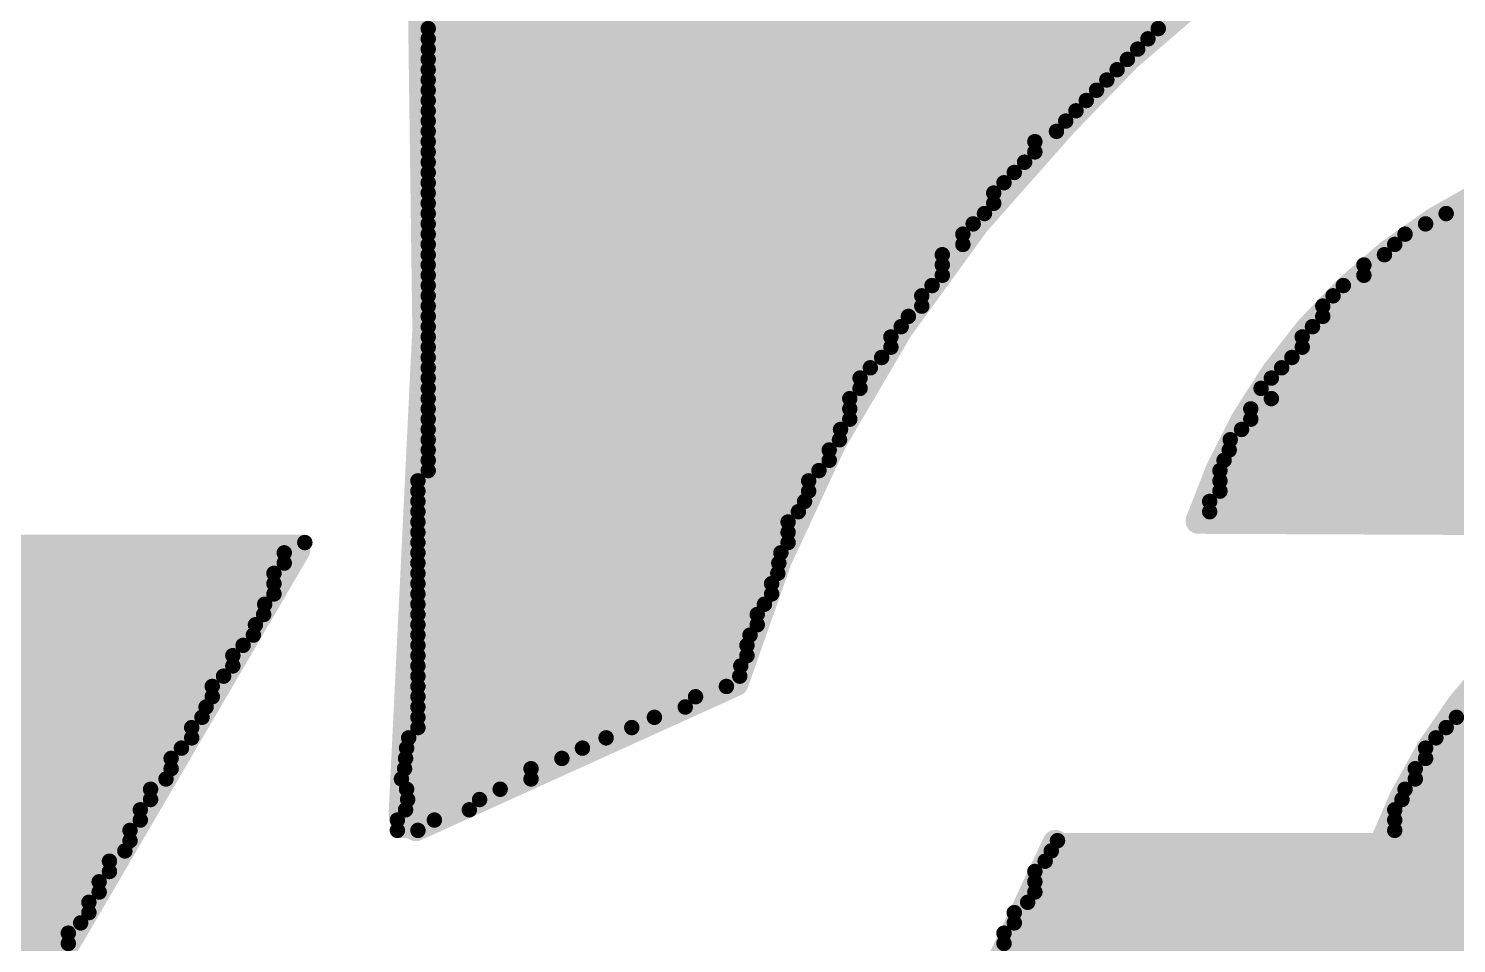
# Model space of a CAD drawing. Extents: x -3908 to 11948, y -2965 to 7442.
# Drawn here: x 3703.1 to 3814.1, y 1445.1 to 1516.3 of the extents above; entities that cross this region are included whole.
import ezdxf

# ---------------------------------------------------------------- set-up
doc = ezdxf.new("R2010")
doc.units = 0
doc.header["$MEASUREMENT"] = 0
doc.layers.get('0').update_dxf_attribs({"linetype": 'CONTINUOUS'})
doc.layers.add('2D_LINE_26', color=7, linetype='CONTINUOUS')

# ---------------------------------------------------------------- blocks, each defined once
blk = doc.blocks.new('SMOOTH_1$2')
at = {"const_width": 0.6}
blk.add_lwpolyline([(-0.3, 0, 1), (0.3, 0, 1)], format="xyb", close=True, dxfattribs=at)
blk = doc.blocks.new('SMOOTH_2')
at = {"const_width": 1}
blk.add_lwpolyline([(-0.5, 0, 1), (0.5, 0, 1)], format="xyb", close=True, dxfattribs=at)
blk = doc.blocks.new('DRAWING_542')
at = {"layer": '2D_LINE_26', "const_width": 2}
for points in [[(171.6, 227.12, 0.028806), (128, 273.68, 0.061163), (58.72, 328, 0.351175), (20, 323.76), (19.68, 314.72, -0.115704), (46.8, 260.88, -0.046722), (48.32, 147.68)], [(49.44, 146.56), (74.32, 157.84, -0.121013), (99.84, 201.28, -0.258152), (171.28, 226.88)], [(188.4, 207.2), (177.68, 192.96, 0.498037), (110.32, 170.48), (148.24, 170.32)], [(147.12, 169.52, 0.194833), (124.48, 145.04)], [(99.2, 145.44, 0.047596), (43.04, 2.48)]]:
    blk.add_lwpolyline(points, format="xyb", dxfattribs=at)
at = {"layer": '2D_LINE_26'}
for points, const_width in [([(50.4, 208.8), (107.2, 208.8)], 1.2), ([(50.4, 208), (106.4, 208)], 1.2), ([(50.4, 207.2), (105.6, 207.2)], 1.2), ([(50.4, 206.4), (104.8, 206.4)], 1.2), ([(50.4, 205.6), (104, 205.6)], 1.2), ([(50.4, 204.8), (103.2, 204.8)], 1.2), ([(50.4, 204), (102.4, 204)], 1.2), ([(50.4, 203.2), (101.6, 203.2)], 1.2), ([(50.4, 202.4), (100.8, 202.4)], 1.2), ([(50.4, 201.6), (100, 201.6)], 1.2), ([(50.4, 200.8), (99.28, 200.8)], 1.2), ([(50.4, 200), (97.6, 200)], 1.2), ([(50.4, 199.2), (97.6, 199.2)], 1.2), ([(50.4, 198.4), (96.8, 198.4)], 1.2), ([(50.4, 197.6), (96, 197.6)], 1.2), ([(50.4, 196.8), (95.2, 196.8)], 1.2), ([(50.4, 196), (94.4, 196)], 1.2), ([(50.4, 195.2), (94.4, 195.2)], 1.2), ([(50.4, 194.4), (93.68, 194.4)], 1.2), ([(129.6, 194.4), (175.2, 194.4)], 1.2), ([(50.4, 193.6), (92.8, 193.6)], 1.2), ([(50.4, 192.8), (92, 192.8)], 1.2), ([(126.4, 192.8), (203.36, 192.8)], 1.2), ([(128, 193.6), (202.4, 193.6)], 1.2), ([(50.4, 192), (92, 192)], 1.2), ([(125.6, 192), (204.4, 192)], 1.2), ([(50.4, 191.2), (90.4, 191.2)], 1.2), ([(124.8, 191.2), (205.2, 191.2)], 1.2), ([(50.4, 190.4), (90.4, 190.4)], 1.2), ([(50.4, 189.6), (90.4, 189.6)], 1.2), ([(123.2, 190.4), (205.84, 190.4)], 1.2), ([(123.2, 189.6), (207.2, 189.6)], 1.2), ([(50.4, 188.8), (89.6, 188.8)], 1.2), ([(121.6, 188.8), (206.96, 188.8)], 1.2), ([(50.4, 188), (88.8, 188)], 1.2), ([(50.4, 187.2), (88.8, 187.2)], 1.2), ([(120, 187.2), (208.48, 187.2)], 1.2), ([(120.8, 188), (207.52, 188)], 1.2), ([(50.4, 186.4), (87.76, 186.4)], 1.2), ([(120, 186.4), (209.04, 186.4)], 1.2), ([(50.4, 185.6), (87.2, 185.6)], 1.2), ([(119.2, 185.6), (209.76, 185.6)], 1.2), ([(50.4, 184.8), (86.4, 184.8)], 1.2), ([(50.4, 184), (86.4, 184)], 1.2), ([(118.4, 184.8), (210.8, 184.8)], 1.2), ([(118.4, 184), (211.92, 184)], 1.2), ([(50.4, 183.2), (85.68, 183.2)], 1.2), ([(117.6, 183.2), (212.64, 183.2)], 1.2), ([(50.4, 182.4), (84.8, 182.4)], 1.2), ([(50.4, 181.6), (84, 181.6)], 1.2), ([(116, 181.6), (214, 181.6)], 1.2), ([(116.8, 182.4), (213.52, 182.4)], 1.2), ([(50.4, 180.8), (84, 180.8)], 1.2), ([(115.2, 180.8), (214.96, 180.8)], 1.2), ([(50.4, 180), (83.2, 180)], 1.2), ([(116, 180), (216, 180)], 1.2), ([(50.4, 179.2), (83.2, 179.2)], 1.2), ([(50.4, 178.4), (83.2, 178.4)], 1.2), ([(114.4, 179.2), (216.08, 179.2)], 1.2), ([(114.4, 178.4), (216.88, 178.4)], 1.2), ([(50.4, 177.6), (82.48, 177.6)], 1.2), ([(113.68, 177.6), (217.44, 177.6)], 1.2), ([(50.4, 176.8), (82.4, 176.8)], 1.2), ([(112.8, 176.8), (218.4, 176.8)], 1.2), ([(50.4, 176), (81.6, 176)], 1.2), ([(50.4, 175.2), (81.6, 175.2)], 1.2), ([(112.32, 175.2), (220, 175.2)], 1.2), ([(112.72, 176), (219.2, 176)], 1.2), ([(50.4, 174.4), (80.8, 174.4)], 1.2), ([(112, 174.4), (220.4, 174.4)], 1.2), ([(49.6, 173.6), (80, 173.6)], 1.2), ([(49.6, 172.8), (80, 172.8)], 1.2), ([(112, 173.6), (221.04, 173.6)], 1.2), ([(112, 172.8), (222.4, 172.8)], 1.2), ([(49.6, 172), (79.68, 172)], 1.2), ([(111.2, 172), (222.64, 172)], 1.2), ([(49.6, 171.2), (79.2, 171.2)], 1.2), ([(111.2, 171.2), (223.28, 171.2)], 1.2), ([(49.6, 170.4), (78.4, 170.4)], 1.2), ([(49.6, 169.6), (78.4, 169.6)], 1.2), ([(40.24, 168.24), (11.2, 118.56), (17.2, 60.4)], 2), ([(18.4, 168.8), (40.8, 168.8)], 1.2), ([(49.6, 168.8), (78.4, 168.8)], 1.2), ([(17.6, 167.2), (39.2, 167.2)], 1.2), ([(17.84, 168), (39.2, 168)], 1.2), ([(49.6, 168), (77.84, 168)], 1.2), ([(49.6, 167.2), (77.68, 167.2)], 1.2), ([(16.8, 166.4), (38.4, 166.4)], 1.2), ([(49.6, 166.4), (77.6, 166.4)], 1.2), ([(16, 165.6), (38.4, 165.6)], 1.2), ([(49.6, 165.6), (77.12, 165.6)], 1.2), ([(16, 164.8), (38.4, 164.8)], 1.2), ([(16, 164), (37.68, 164)], 1.2), ([(49.6, 164.8), (77.12, 164.8)], 1.2), ([(49.6, 164), (76.56, 164)], 1.2), ([(16, 163.2), (37.6, 163.2)], 1.2), ([(49.6, 163.2), (76, 163.2)], 1.2), ([(14.4, 162.4), (36.96, 162.4)], 1.2), ([(14.4, 161.6), (36.8, 161.6)], 1.2), ([(49.6, 162.4), (76, 162.4)], 1.2), ([(49.6, 161.6), (75.44, 161.6)], 1.2), ([(14.4, 160.8), (36, 160.8)], 1.2), ([(49.6, 160.8), (75.2, 160.8)], 1.2), ([(12.8, 160), (35.2, 160)], 1.2), ([(49.6, 160), (75.2, 160)], 1.2), ([(12.8, 159.2), (35.2, 159.2)], 1.2), ([(12.8, 158.4), (34.48, 158.4)], 1.2), ([(49.6, 159.2), (74.72, 159.2)], 1.2), ([(49.6, 158.4), (74.64, 158.4)], 1.2), ([(12.8, 157.6), (33.6, 157.6)], 1.2), ([(49.6, 157.6), (73.6, 157.6)], 1.2), ([(11.2, 156.8), (33.6, 156.8)], 1.2), ([(49.6, 156.8), (71.2, 156.8)], 1.2), ([(10.4, 155.2), (32.8, 155.2)], 1.2), ([(11.2, 156), (33.12, 156)], 1.2), ([(49.6, 156), (70.4, 156)], 1.2), ([(49.6, 155.2), (68, 155.2)], 1.2), ([(130.4, 155.2), (152.72, 155.2)], 1.2), ([(9.92, 154.4), (32, 154.4)], 1.2), ([(49.6, 154.4), (66.24, 154.4)], 1.2), ([(129.6, 154.4), (151.2, 154.4)], 1.2), ([(8.8, 152.8), (31.2, 152.8)], 1.2), ([(9.52, 153.6), (32, 153.6)], 1.2), ([(48.72, 152.8), (62.4, 152.8)], 1.2), ([(48.88, 153.6), (64.24, 153.6)], 1.2), ([(128, 152.8), (149.84, 152.8)], 1.2), ([(128.8, 153.6), (150.4, 153.6)], 1.2), ([(8, 152), (30.4, 152)], 1.2), ([(48.64, 152), (60.8, 152)], 1.2), ([(128, 152), (148.8, 152)], 1.2), ([(8, 151.2), (30.4, 151.2)], 1.2), ([(48.56, 151.2), (58.4, 151.2)], 1.2), ([(127.2, 151.2), (148, 151.2)], 1.2), ([(7.2, 149.6), (28.8, 149.6)], 1.2), ([(8, 150.4), (30, 150.4)], 1.2), ([(48.32, 150.4), (58.4, 150.4)], 1.2), ([(48.72, 149.6), (56, 149.6)], 1.2), ([(126.4, 149.6), (145.6, 149.6)], 1.2), ([(127.2, 150.4), (147.04, 150.4)], 1.2), ([(6.64, 148.8), (28.8, 148.8)], 1.2), ([(48.8, 148.8), (54.4, 148.8)], 1.2), ([(126.16, 148.8), (145.6, 148.8)], 1.2), ([(5.6, 148), (28, 148)], 1.2), ([(5.6, 147.2), (28, 147.2)], 1.2), ([(48, 147.2), (50.88, 147.2)], 1.2), ([(48.64, 148), (53.6, 148)], 1.2), ([(125.6, 148), (144.8, 148)], 1.2), ([(125.6, 147.2), (144.4, 147.2)], 1.2), ([(4.8, 146.4), (27.2, 146.4)], 1.2), ([(48, 146.4), (49.6, 146.4)], 1.2), ([(125.6, 146.4), (143.52, 146.4)], 1.2), ([(4.8, 145.6), (27.2, 145.6)], 1.2), ([(99.36, 145.6), (142.4, 145.6)], 1.2), ([(3.2, 144), (25.6, 144)], 1.2), ([(4.8, 144.8), (26.8, 144.8)], 1.2), ([(98.4, 144), (141.92, 144)], 1.2), ([(98.88, 144.8), (142.4, 144.8)], 1.2), ([(3.2, 143.2), (25.6, 143.2)], 1.2), ([(97.6, 143.2), (140.8, 143.2)], 1.2), ([(2.4, 142.4), (24.8, 142.4)], 1.2), ([(2.4, 141.6), (24.8, 141.6)], 1.2), ([(97.6, 142.4), (140, 142.4)], 1.2), ([(97.6, 141.6), (140, 141.6)], 1.2), ([(1.6, 140.8), (24, 140.8)], 1.2), ([(97.04, 140.8), (140, 140.8)], 1.2), ([(1.6, 140), (24, 140)], 1.2), ([(96, 140), (140, 140)], 1.2), ([(0, 138.4), (22.4, 138.4)], 1.2), ([(1.6, 139.2), (23.36, 139.2)], 1.2), ([(95.2, 138.4), (139.2, 138.4)], 1.2), ([(96, 139.2), (139.76, 139.2)], 1.2), ([(0, 137.6), (22.4, 137.6)], 1.2), ([(95.2, 137.6), (139.2, 137.6)], 1.2)]:
    blk.add_lwpolyline(points, dxfattribs=dict(at, const_width=const_width))
for name, p in [('SMOOTH_1$2', (50.4, 208.8)), ('SMOOTH_1$2', (107.2, 208.8)), ('SMOOTH_1$2', (50.4, 208)), ('SMOOTH_1$2', (50.4, 207.2)), ('SMOOTH_1$2', (105.6, 207.2)), ('SMOOTH_1$2', (106.4, 208)), ('SMOOTH_1$2', (50.4, 206.4)), ('SMOOTH_1$2', (104.8, 206.4)), ('SMOOTH_1$2', (50.4, 205.6)), ('SMOOTH_1$2', (104, 205.6)), ('SMOOTH_1$2', (50.4, 204.8)), ('SMOOTH_1$2', (50.4, 204)), ('SMOOTH_1$2', (102.4, 204)), ('SMOOTH_1$2', (103.2, 204.8)), ('SMOOTH_1$2', (50.4, 203.2)), ('SMOOTH_1$2', (101.6, 203.2)), ('SMOOTH_1$2', (50.4, 202.4)), ('SMOOTH_1$2', (50.4, 201.6)), ('SMOOTH_2', (99.84, 201.28)), ('SMOOTH_1$2', (100, 201.6)), ('SMOOTH_1$2', (100.8, 202.4)), ('SMOOTH_1$2', (50.4, 200.8)), ('SMOOTH_1$2', (99.28, 200.8)), ('SMOOTH_1$2', (50.4, 200)), ('SMOOTH_1$2', (97.6, 200)), ('SMOOTH_1$2', (50.4, 199.2)), ('SMOOTH_1$2', (50.4, 198.4)), ('SMOOTH_1$2', (96.8, 198.4)), ('SMOOTH_1$2', (97.6, 199.2)), ('SMOOTH_1$2', (50.4, 197.6)), ('SMOOTH_1$2', (96, 197.6)), ('SMOOTH_1$2', (50.4, 196.8)), ('SMOOTH_1$2', (95.2, 196.8)), ('SMOOTH_1$2', (50.4, 196)), ('SMOOTH_1$2', (50.4, 195.2)), ('SMOOTH_1$2', (94.4, 196)), ('SMOOTH_1$2', (94.4, 195.2)), ('SMOOTH_1$2', (50.4, 194.4)), ('SMOOTH_1$2', (93.68, 194.4)), ('SMOOTH_1$2', (129.6, 194.4)), ('SMOOTH_1$2', (50.4, 193.6)), ('SMOOTH_1$2', (50.4, 192.8)), ('SMOOTH_1$2', (92, 192.8)), ('SMOOTH_1$2', (92.8, 193.6)), ('SMOOTH_1$2', (126.4, 192.8)), ('SMOOTH_1$2', (128, 193.6)), ('SMOOTH_1$2', (50.4, 192)), ('SMOOTH_1$2', (92, 192)), ('SMOOTH_1$2', (125.6, 192)), ('SMOOTH_1$2', (50.4, 191.2)), ('SMOOTH_1$2', (90.4, 191.2)), ('SMOOTH_1$2', (124.8, 191.2)), ('SMOOTH_1$2', (50.4, 190.4)), ('SMOOTH_1$2', (50.4, 189.6)), ('SMOOTH_1$2', (90.4, 190.4)), ('SMOOTH_1$2', (90.4, 189.6)), ('SMOOTH_1$2', (123.2, 190.4)), ('SMOOTH_1$2', (123.2, 189.6)), ('SMOOTH_1$2', (50.4, 188.8)), ('SMOOTH_1$2', (89.6, 188.8)), ('SMOOTH_1$2', (121.6, 188.8)), ('SMOOTH_1$2', (50.4, 188)), ('SMOOTH_1$2', (50.4, 187.2)), ('SMOOTH_1$2', (88.8, 188)), ('SMOOTH_1$2', (88.8, 187.2)), ('SMOOTH_1$2', (120, 187.2)), ('SMOOTH_1$2', (120.8, 188)), ('SMOOTH_1$2', (50.4, 186.4)), ('SMOOTH_1$2', (87.76, 186.4)), ('SMOOTH_1$2', (120, 186.4)), ('SMOOTH_1$2', (50.4, 185.6)), ('SMOOTH_1$2', (87.2, 185.6)), ('SMOOTH_1$2', (119.2, 185.6)), ('SMOOTH_1$2', (50.4, 184.8)), ('SMOOTH_1$2', (50.4, 184)), ('SMOOTH_1$2', (86.4, 184.8)), ('SMOOTH_1$2', (86.4, 184)), ('SMOOTH_1$2', (118.4, 184.8)), ('SMOOTH_1$2', (118.4, 184)), ('SMOOTH_1$2', (50.4, 183.2)), ('SMOOTH_1$2', (85.68, 183.2)), ('SMOOTH_1$2', (117.6, 183.2)), ('SMOOTH_1$2', (50.4, 182.4)), ('SMOOTH_1$2', (50.4, 181.6)), ('SMOOTH_1$2', (84, 181.6)), ('SMOOTH_1$2', (84.8, 182.4)), ('SMOOTH_1$2', (116, 181.6)), ('SMOOTH_1$2', (116.8, 182.4)), ('SMOOTH_1$2', (50.4, 180.8)), ('SMOOTH_1$2', (84, 180.8)), ('SMOOTH_1$2', (115.2, 180.8)), ('SMOOTH_1$2', (50.4, 180)), ('SMOOTH_1$2', (83.2, 180)), ('SMOOTH_1$2', (116, 180)), ('SMOOTH_1$2', (50.4, 179.2)), ('SMOOTH_1$2', (50.4, 178.4)), ('SMOOTH_1$2', (83.2, 179.2)), ('SMOOTH_1$2', (83.2, 178.4)), ('SMOOTH_1$2', (114.4, 179.2)), ('SMOOTH_1$2', (114.4, 178.4)), ('SMOOTH_1$2', (50.4, 177.6)), ('SMOOTH_1$2', (82.48, 177.6)), ('SMOOTH_1$2', (113.68, 177.6)), ('SMOOTH_1$2', (50.4, 176.8)), ('SMOOTH_1$2', (82.4, 176.8)), ('SMOOTH_1$2', (112.8, 176.8)), ('SMOOTH_1$2', (50.4, 176)), ('SMOOTH_1$2', (50.4, 175.2)), ('SMOOTH_1$2', (81.6, 176)), ('SMOOTH_1$2', (81.6, 175.2)), ('SMOOTH_1$2', (112.32, 175.2)), ('SMOOTH_1$2', (112.72, 176)), ('SMOOTH_1$2', (50.4, 174.4)), ('SMOOTH_1$2', (80.8, 174.4)), ('SMOOTH_1$2', (112, 174.4)), ('SMOOTH_1$2', (49.6, 173.6)), ('SMOOTH_1$2', (49.6, 172.8)), ('SMOOTH_1$2', (80, 173.6)), ('SMOOTH_1$2', (80, 172.8)), ('SMOOTH_1$2', (112, 173.6)), ('SMOOTH_1$2', (112, 172.8)), ('SMOOTH_1$2', (49.6, 172)), ('SMOOTH_1$2', (79.68, 172)), ('SMOOTH_1$2', (111.2, 172)), ('SMOOTH_1$2', (49.6, 171.2)), ('SMOOTH_1$2', (79.2, 171.2)), ('SMOOTH_2', (110.32, 170.48)), ('SMOOTH_1$2', (111.2, 171.2)), ('SMOOTH_1$2', (49.6, 170.4)), ('SMOOTH_1$2', (49.6, 169.6)), ('SMOOTH_1$2', (78.4, 170.4)), ('SMOOTH_1$2', (78.4, 169.6)), ('SMOOTH_2', (40.24, 168.24)), ('SMOOTH_1$2', (40.8, 168.8)), ('SMOOTH_1$2', (49.6, 168.8)), ('SMOOTH_1$2', (78.4, 168.8)), ('SMOOTH_1$2', (39.2, 168)), ('SMOOTH_1$2', (39.2, 167.2)), ('SMOOTH_1$2', (49.6, 168)), ('SMOOTH_1$2', (49.6, 167.2)), ('SMOOTH_1$2', (77.68, 167.2)), ('SMOOTH_1$2', (77.84, 168)), ('SMOOTH_1$2', (38.4, 166.4)), ('SMOOTH_1$2', (49.6, 166.4)), ('SMOOTH_1$2', (77.6, 166.4)), ('SMOOTH_1$2', (38.4, 165.6)), ('SMOOTH_1$2', (49.6, 165.6)), ('SMOOTH_1$2', (77.12, 165.6)), ('SMOOTH_1$2', (37.68, 164)), ('SMOOTH_1$2', (38.4, 164.8)), ('SMOOTH_1$2', (49.6, 164.8)), ('SMOOTH_1$2', (49.6, 164)), ('SMOOTH_1$2', (76.56, 164)), ('SMOOTH_1$2', (77.12, 164.8)), ('SMOOTH_1$2', (37.6, 163.2)), ('SMOOTH_1$2', (49.6, 163.2)), ('SMOOTH_1$2', (76, 163.2)), ('SMOOTH_1$2', (36.8, 161.6)), ('SMOOTH_1$2', (36.96, 162.4)), ('SMOOTH_1$2', (49.6, 162.4)), ('SMOOTH_1$2', (49.6, 161.6)), ('SMOOTH_1$2', (75.44, 161.6)), ('SMOOTH_1$2', (76, 162.4)), ('SMOOTH_1$2', (36, 160.8)), ('SMOOTH_1$2', (49.6, 160.8)), ('SMOOTH_1$2', (75.2, 160.8)), ('SMOOTH_1$2', (35.2, 160)), ('SMOOTH_1$2', (49.6, 160)), ('SMOOTH_1$2', (75.2, 160)), ('SMOOTH_1$2', (34.48, 158.4)), ('SMOOTH_1$2', (35.2, 159.2)), ('SMOOTH_1$2', (49.6, 159.2)), ('SMOOTH_1$2', (49.6, 158.4)), ('SMOOTH_1$2', (74.64, 158.4)), ('SMOOTH_1$2', (74.72, 159.2)), ('SMOOTH_1$2', (33.6, 157.6)), ('SMOOTH_1$2', (49.6, 157.6)), ('SMOOTH_1$2', (73.6, 157.6)), ('SMOOTH_2', (74.32, 157.84)), ('SMOOTH_1$2', (33.6, 156.8)), ('SMOOTH_1$2', (49.6, 156.8)), ('SMOOTH_1$2', (71.2, 156.8)), ('SMOOTH_1$2', (32.8, 155.2)), ('SMOOTH_1$2', (33.12, 156)), ('SMOOTH_1$2', (49.6, 156)), ('SMOOTH_1$2', (49.6, 155.2)), ('SMOOTH_1$2', (68, 155.2)), ('SMOOTH_1$2', (70.4, 156)), ('SMOOTH_1$2', (130.4, 155.2)), ('SMOOTH_1$2', (32, 154.4)), ('SMOOTH_1$2', (49.6, 154.4)), ('SMOOTH_1$2', (66.24, 154.4)), ('SMOOTH_1$2', (129.6, 154.4)), ('SMOOTH_1$2', (31.2, 152.8)), ('SMOOTH_1$2', (32, 153.6)), ('SMOOTH_1$2', (48.72, 152.8)), ('SMOOTH_1$2', (48.88, 153.6)), ('SMOOTH_1$2', (62.4, 152.8)), ('SMOOTH_1$2', (64.24, 153.6)), ('SMOOTH_1$2', (128, 152.8)), ('SMOOTH_1$2', (128.8, 153.6)), ('SMOOTH_1$2', (30.4, 152)), ('SMOOTH_1$2', (48.64, 152)), ('SMOOTH_1$2', (60.8, 152)), ('SMOOTH_1$2', (128, 152)), ('SMOOTH_1$2', (30.4, 151.2)), ('SMOOTH_1$2', (48.56, 151.2)), ('SMOOTH_1$2', (58.4, 151.2)), ('SMOOTH_1$2', (127.2, 151.2)), ('SMOOTH_1$2', (28.8, 149.6)), ('SMOOTH_1$2', (30, 150.4)), ('SMOOTH_1$2', (48.32, 150.4)), ('SMOOTH_1$2', (48.72, 149.6)), ('SMOOTH_1$2', (56, 149.6)), ('SMOOTH_1$2', (58.4, 150.4)), ('SMOOTH_1$2', (126.4, 149.6)), ('SMOOTH_1$2', (127.2, 150.4)), ('SMOOTH_1$2', (28.8, 148.8)), ('SMOOTH_1$2', (48.8, 148.8)), ('SMOOTH_1$2', (54.4, 148.8)), ('SMOOTH_1$2', (126.16, 148.8)), ('SMOOTH_1$2', (28, 148)), ('SMOOTH_1$2', (28, 147.2)), ('SMOOTH_2', (48.32, 147.68)), ('SMOOTH_1$2', (48, 147.2)), ('SMOOTH_1$2', (48.64, 148)), ('SMOOTH_1$2', (50.88, 147.2)), ('SMOOTH_1$2', (53.6, 148)), ('SMOOTH_1$2', (125.6, 148)), ('SMOOTH_1$2', (125.6, 147.2)), ('SMOOTH_1$2', (27.2, 146.4)), ('SMOOTH_1$2', (48, 146.4)), ('SMOOTH_2', (49.44, 146.56)), ('SMOOTH_1$2', (49.6, 146.4)), ('SMOOTH_1$2', (125.6, 146.4)), ('SMOOTH_1$2', (27.2, 145.6)), ('SMOOTH_2', (99.2, 145.44)), ('SMOOTH_1$2', (99.36, 145.6)), ('SMOOTH_2', (124.48, 145.04)), ('SMOOTH_1$2', (25.6, 144)), ('SMOOTH_1$2', (26.8, 144.8)), ('SMOOTH_1$2', (98.4, 144)), ('SMOOTH_1$2', (98.88, 144.8)), ('SMOOTH_1$2', (25.6, 143.2)), ('SMOOTH_1$2', (97.6, 143.2)), ('SMOOTH_1$2', (24.8, 142.4)), ('SMOOTH_1$2', (24.8, 141.6)), ('SMOOTH_1$2', (97.6, 142.4)), ('SMOOTH_1$2', (97.6, 141.6)), ('SMOOTH_1$2', (24, 140.8)), ('SMOOTH_1$2', (97.04, 140.8)), ('SMOOTH_1$2', (24, 140)), ('SMOOTH_1$2', (96, 140)), ('SMOOTH_1$2', (22.4, 138.4)), ('SMOOTH_1$2', (23.36, 139.2)), ('SMOOTH_1$2', (95.2, 138.4)), ('SMOOTH_1$2', (96, 139.2)), ('SMOOTH_1$2', (22.4, 137.6)), ('SMOOTH_1$2', (95.2, 137.6))]:
    blk.add_blockref(name, p, dxfattribs=at)

msp = doc.modelspace()

# ---------------------------------------------------------------- block references
msp.add_blockref('DRAWING_542', (3683.75, 1307.5))

doc.saveas('drawing.dxf')
